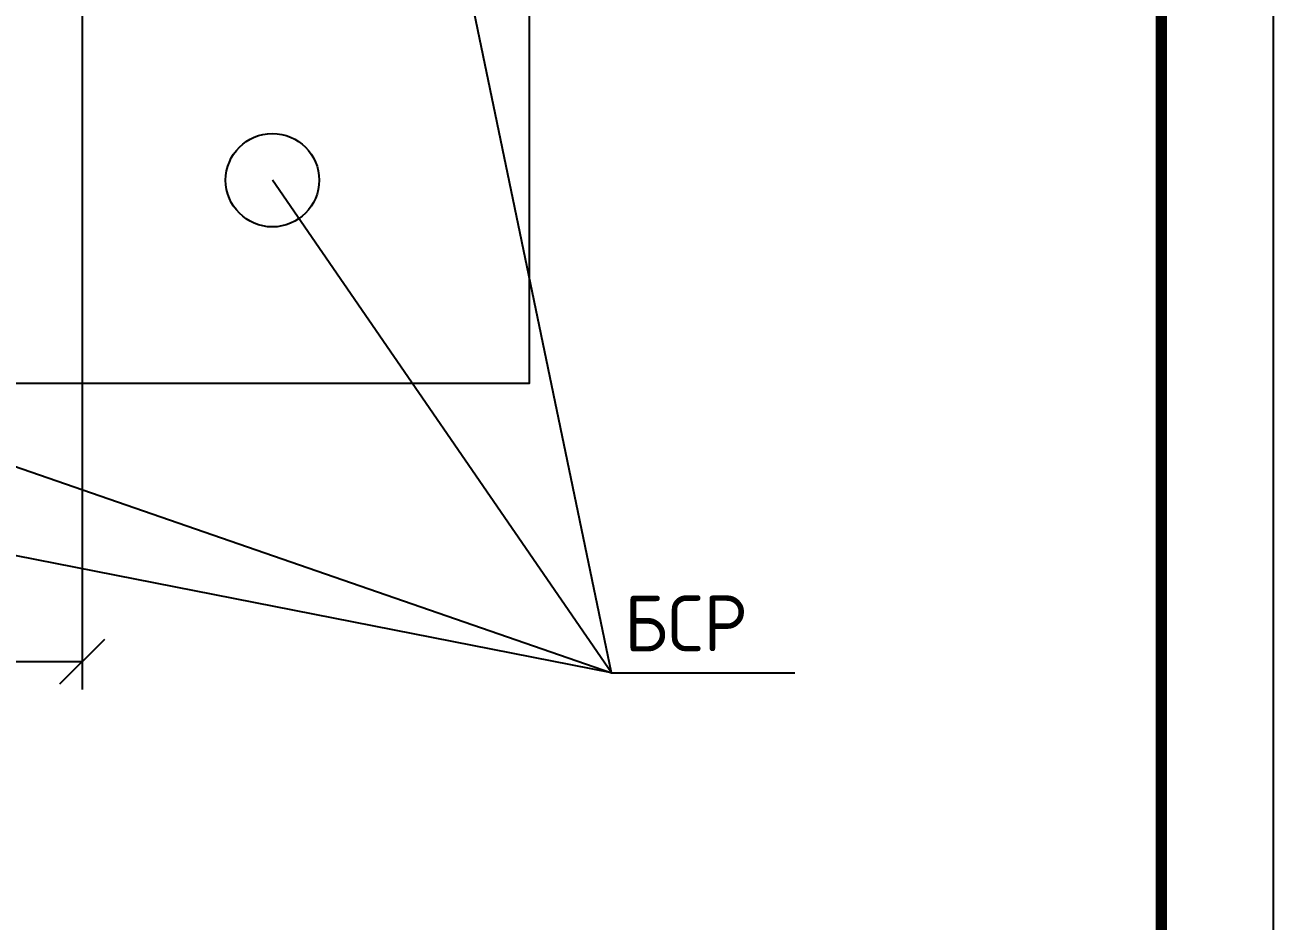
# Model space of a CAD drawing. Header units: millimetres. Extents: x 1601 to 15402, y -324 to 12625.
# Drawn here: x 11187.2 to 11243.1, y 2889.7 to 2929.8 of the extents above; entities that cross this region are included whole.
import ezdxf

# ---------------------------------------------------------------- set-up
doc = ezdxf.new("R2010")
doc.units = ezdxf.units.MM
doc.layers.add('РАЗМЕР', color=7, linetype='Continuous')
doc.styles.add('-ISOCPEUR-', font='isocpeur.TTF')
doc.styles.add('GOST', font='GOST Common.ttf')
doc.styles.get("Standard").update_dxf_attribs({"font": 'GOST Common.ttf'})
doc.dimstyles.new('М 1 к 50', dxfattribs={"dimtxt": 2.5, "dimasz": 2, "dimexe": 1.25, "dimexo": 0, "dimgap": 1, "dimtad": 1, "dimdec": 0, "dimlfac": 50, "dimzin": 0, "dimdsep": 46, "dimtxsty": 'GOST', "dimblk": 'OBLIQUE', "dimcen": 0, "dimclrd": 256, "dimclre": 256, "dimclrt": 256, "dimazin": 2, "dimtfac": 1, "dimtdec": 0, "dimtmove": 0, "dimatfit": 3, "dimldrblk": 'NONE', "dimfxl": 1.25, "dimtolj": 1, "dimtzin": 0, "dimlwd": -1, "dimlwe": -1, "dimarcsym": 2})

# ---------------------------------------------------------------- blocks, each defined once
blk = doc.blocks.new('_Oblique')
at = {"color": 0, "linetype": 'ByBlock', "lineweight": -2}
blk.add_line((-0.5, -0.5), (0.5, 0.5), dxfattribs=at)
blk = doc.blocks.new('*D108')
at = {"transparency": 16777216}
for p, q in [((11189.802, 2933.777), (11189.802, 2900.079)), ((11149.802, 2913.777), (11149.802, 2900.079)), ((11149.802, 2901.329), (11189.802, 2901.329))]:
    blk.add_line(p, q, dxfattribs=at)
at = {"layer": 'Defpoints', "color": 0, "transparency": 16777216}
for p in [(11189.802, 2933.777), (11149.802, 2913.777), (11189.802, 2901.329)]:
    blk.add_point(p, dxfattribs=at)
at = {"transparency": 16777216, "xscale": 2, "yscale": 2, "zscale": 2, "rotation": 180}
blk.add_blockref('_Oblique', (11149.802, 2901.329), dxfattribs=at)
at = {"transparency": 16777216, "xscale": 2, "yscale": 2, "zscale": 2}
blk.add_blockref('_Oblique', (11189.802, 2901.329), dxfattribs=at)
at = {"transparency": 16777216, "insert": (11169.802, 2903.579), "char_height": 2.5, "attachment_point": 5, "style": '-ISOCPEUR-'}
blk.add_mtext('\\A1;200', dxfattribs=at)
blk = doc.blocks.new('_None')

msp = doc.modelspace()

# ---------------------------------------------------------------- linework, layer by layer
at = {"color": 18, "true_color": 0x000000}
for p, q in [((11213.4942, 2900.8174), (11198.3096, 2973.777)), ((11213.4942, 2900.8174), (11101.2936, 2922.8766)), ((11149.8016, 2922.8766), (11213.4942, 2900.8174)), ((11213.4942, 2900.8174), (11198.3096, 2922.8766)), ((11213.4942, 2900.8174), (11221.6937, 2900.8174))]:
    msp.add_line(p, q, dxfattribs=at)
msp.add_lwpolyline([(10649.0991, 3248.4461), (11243.0991, 3248.4461), (11243.0991, 2828.4461), (10649.0991, 2828.4461)], close=True)
at = {"const_width": 0.5}
msp.add_lwpolyline([(10669.0991, 3243.4461), (11238.0991, 3243.4461), (11238.0991, 2833.4461), (10669.0991, 2833.4461)], close=True, dxfattribs=at)
at = {"color": 18, "true_color": 0x000000}
msp.add_lwpolyline([(11089.8016, 3033.777), (11209.8016, 3033.777), (11209.8016, 2913.777), (11089.8016, 2913.777)], close=True, dxfattribs=at)
msp.add_circle((11198.3096, 2922.8766), 2.0918, dxfattribs=at)

# ---------------------------------------------------------------- texts
at = {"layer": 'РАЗМЕР', "color": 18, "true_color": 0x000000}
msp.add_text('БСР', height=2.5, dxfattribs=at).set_placement((11214.0585, 2901.7851))

# ---------------------------------------------------------------- dimensions: what is measured, and where the dimension line sits
at = {"color": 18, "true_color": 0x000000}
dim = msp.add_linear_dim(base=(11189.8016, 2901.3287), p1=(11149.8016, 2913.777), p2=(11189.8016, 2933.777), text='200', dimstyle='М 1 к 50', override={"dimtxsty": '-ISOCPEUR-'}, dxfattribs=at)
dim.commit()
dim.dimension.update_dxf_attribs({"geometry": '*D108', "text_midpoint": (11169.8016, 2903.5787)})

doc.saveas('drawing.dxf')
